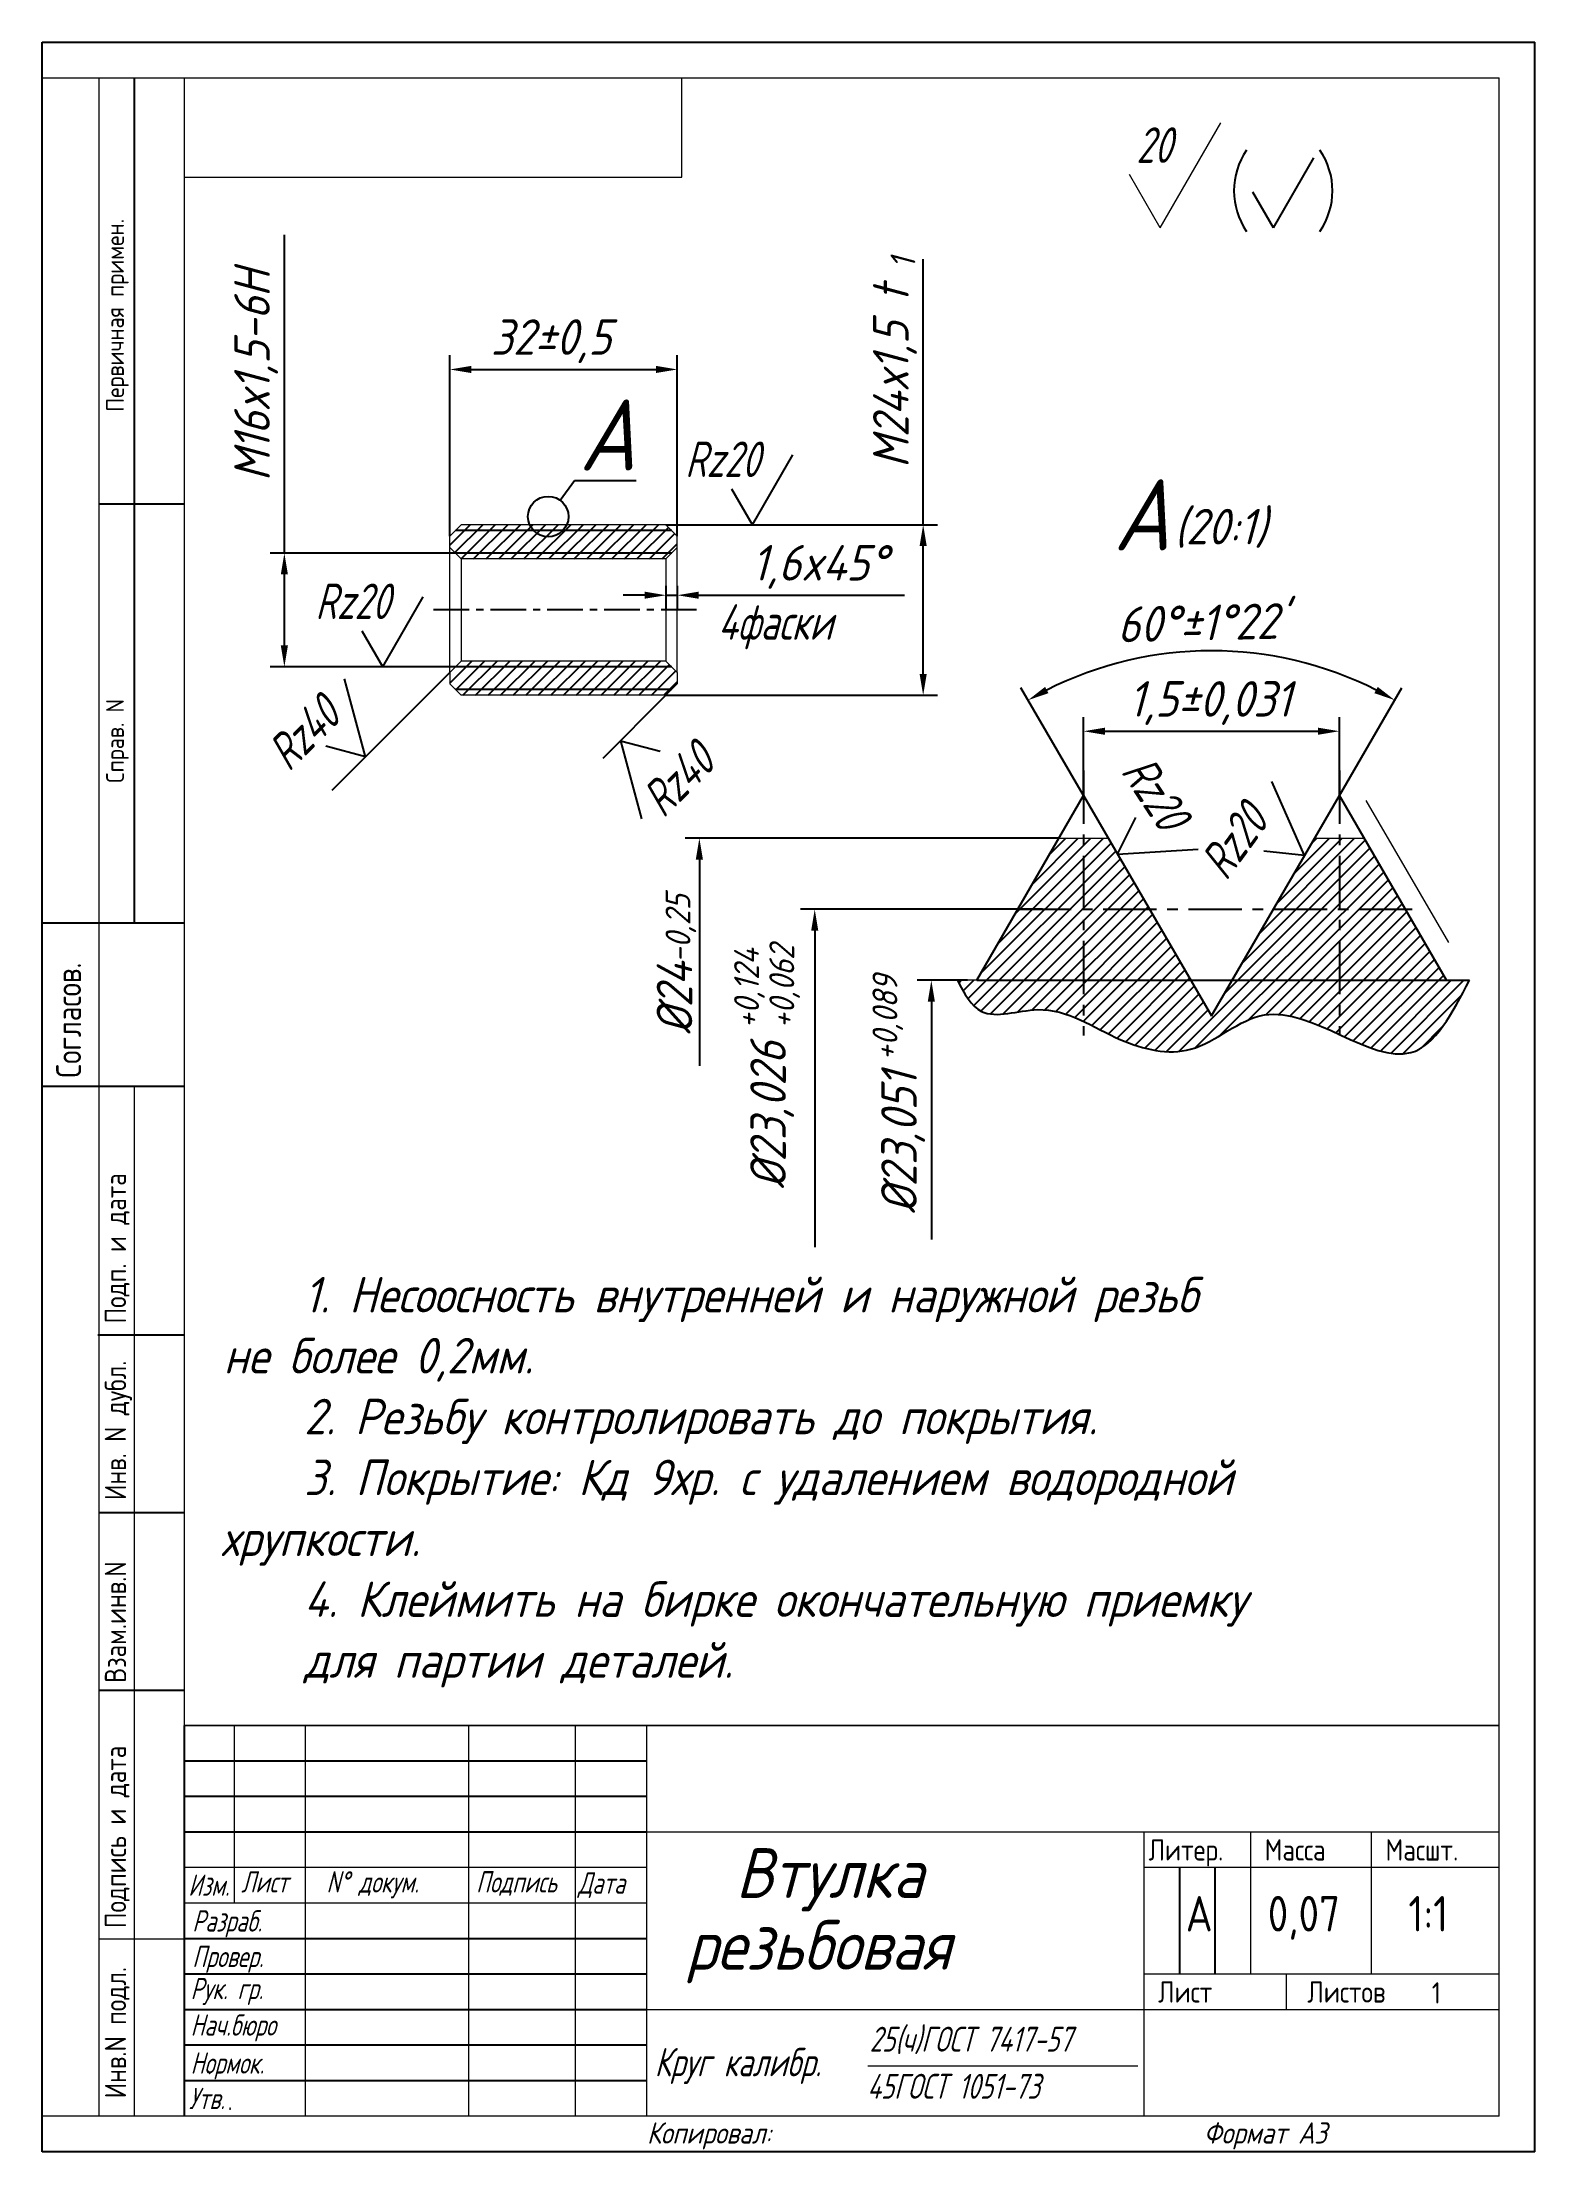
# Model space of a CAD drawing. Extents: x 3367 to 3577, y 316 to 613.
import ezdxf

# ---------------------------------------------------------------- set-up
doc = ezdxf.new("R2010")
doc.units = 0
doc.header["$MEASUREMENT"] = 0
doc.linetypes.add('CENTER', pattern=[2, 1.25, -0.25, 0.25, -0.25])
doc.layers.get('0').update_dxf_attribs({"linetype": 'CONTINUOUS'})
doc.layers.get('DEFPOINTS').update_dxf_attribs({"linetype": 'CONTINUOUS'})
doc.layers.add('TOST', color=110, linetype='CONTINUOUS', lineweight=20)
doc.styles.get("Standard").update_dxf_attribs({"font": 'simplex.shx', "width": 0.85, "oblique": 15, "height": 5})
doc.dimstyles.get("Standard").update_dxf_attribs({"dimtxt": 5, "dimasz": 3, "dimexe": 2, "dimexo": 0, "dimgap": 1, "dimtad": 1, "dimdec": 0, "dimdsep": 46, "dimlunit": 6, "dimtxsty": 'STANDARD', "dimcen": 0.09, "dimclrt": 7, "dimadec": 0, "dimazin": 0, "dimtfac": 1, "dimtdec": 0, "dimtmove": 0, "dimatfit": 3, "dimfxl": 1, "dimtolj": 1, "dimtzin": 0, "dimarcsym": 0})

# ---------------------------------------------------------------- blocks, each defined once
blk = doc.blocks.new('*D36')
at = {"color": 0, "lineweight": -2, "transparency": 16777216}
for p, q in [((3424.53, 543.48), (3424.53, 568.94)), ((3456.53, 543.48), (3456.53, 568.94)), ((3427.53, 566.94), (3453.53, 566.94))]:
    blk.add_line(p, q, dxfattribs=at)
at = {"color": 0, "transparency": 16777216}
for points in [[(3427.53, 567.44), (3427.53, 566.44), (3424.53, 566.94)], [(3453.53, 567.44), (3453.53, 566.44), (3456.53, 566.94)]]:
    blk.add_solid(points, dxfattribs=at)
at = {"layer": 'DEFPOINTS', "color": 0, "transparency": 16777216}
for p in [(3456.53, 566.94), (3424.53, 543.48), (3456.53, 543.48)]:
    blk.add_point(p, dxfattribs=at)
at = {"color": 7, "transparency": 16777216, "insert": (3438.76, 570.92), "char_height": 5, "attachment_point": 5}
blk.add_mtext('\\A1;32%%p0,5', dxfattribs=at)
blk = doc.blocks.new('*D37')
at = {"color": 0, "lineweight": -2, "transparency": 16777216}
for p, q in [((3401.24, 541.08), (3401.24, 585.89)), ((3425.32, 541.08), (3399.24, 541.08)), ((3401.24, 528.08), (3401.24, 538.08)), ((3425.32, 525.08), (3399.24, 525.08))]:
    blk.add_line(p, q, dxfattribs=at)
at = {"color": 0, "transparency": 16777216}
for points in [[(3400.74, 538.08), (3401.74, 538.08), (3401.24, 541.08)], [(3400.74, 528.08), (3401.74, 528.08), (3401.24, 525.08)]]:
    blk.add_solid(points, dxfattribs=at)
at = {"layer": 'DEFPOINTS', "color": 0, "transparency": 16777216}
for p in [(3425.32, 541.08), (3401.24, 525.08), (3425.32, 525.08)]:
    blk.add_point(p, dxfattribs=at)
at = {"color": 7, "transparency": 16777216, "insert": (3397.27, 566.1), "char_height": 5, "attachment_point": 5, "rotation": 90}
blk.add_mtext('\\A1;М16x1,5-6H', dxfattribs=at)
blk = doc.blocks.new('*D38')
at = {"color": 0, "lineweight": -2, "transparency": 16777216}
for p, q in [((3491.12, 545.08), (3491.12, 582.45)), ((3454.93, 545.08), (3493.12, 545.08)), ((3491.12, 524.08), (3491.12, 542.08)), ((3454.93, 521.08), (3493.12, 521.08))]:
    blk.add_line(p, q, dxfattribs=at)
at = {"color": 0, "transparency": 16777216}
for points in [[(3490.62, 542.08), (3491.62, 542.08), (3491.12, 545.08)], [(3490.62, 524.08), (3491.62, 524.08), (3491.12, 521.08)]]:
    blk.add_solid(points, dxfattribs=at)
at = {"layer": 'DEFPOINTS', "color": 0, "transparency": 16777216}
for p in [(3454.93, 545.08), (3454.93, 521.08), (3491.12, 521.08)]:
    blk.add_point(p, dxfattribs=at)
at = {"color": 7, "transparency": 16777216, "insert": (3487.15, 565.93), "char_height": 5, "attachment_point": 5, "rotation": 90}
blk.add_mtext('\\A1;М24x1,5 t', dxfattribs=at)
blk = doc.blocks.new('*D39')
at = {"color": 0, "lineweight": -2, "transparency": 16777216}
for p, q in [((3513.68, 506.94), (3513.68, 518.01)), ((3549.68, 506.94), (3549.68, 518.01)), ((3516.68, 516.01), (3546.68, 516.01))]:
    blk.add_line(p, q, dxfattribs=at)
at = {"color": 0, "transparency": 16777216}
for points in [[(3516.68, 516.51), (3516.68, 515.51), (3513.68, 516.01)], [(3546.68, 516.51), (3546.68, 515.51), (3549.68, 516.01)]]:
    blk.add_solid(points, dxfattribs=at)
at = {"layer": 'DEFPOINTS', "color": 0, "transparency": 16777216}
for p in [(3549.68, 516.01), (3513.68, 506.94), (3549.68, 506.94)]:
    blk.add_point(p, dxfattribs=at)
at = {"color": 7, "transparency": 16777216, "insert": (3531.46, 519.98), "char_height": 5, "attachment_point": 5}
blk.add_mtext('\\A1;1,5%%p0,031', dxfattribs=at)
blk = doc.blocks.new('*D40')
at = {"color": 0, "lineweight": -2, "transparency": 16777216}
for p, q in [((3513.68, 506.94), (3504.87, 522.11)), ((3549.68, 506.94), (3558.48, 522.11))]:
    blk.add_line(p, q, dxfattribs=at)
blk.add_arc((3531.68, 475.94), 51.39, 63.204, 116.796, dxfattribs=at)
at = {"color": 0, "transparency": 16777216}
for points in [[(3508.75, 521.37), (3508.27, 522.25), (3505.87, 520.38)], [(3555.08, 522.25), (3554.6, 521.37), (3557.48, 520.38)]]:
    blk.add_solid(points, dxfattribs=at)
at = {"layer": 'DEFPOINTS', "color": 0, "transparency": 16777216}
for p in [(3540.64, 526.54), (3513.68, 506.94), (3549.68, 506.94), (3531.68, 475.94), (3531.68, 475.94)]:
    blk.add_point(p, dxfattribs=at)
at = {"color": 7, "transparency": 16777216, "insert": (3530.37, 531.29), "char_height": 5, "attachment_point": 5, "rotation": 1.3527}
blk.add_mtext("\\A1;60°%%p1%%d22'", dxfattribs=at)
blk = doc.blocks.new('*D41')
at = {"color": 0, "lineweight": -2, "transparency": 16777216}
for p, q in [((3497.38, 480.94), (3490.27, 480.94)), ((3492.27, 477.94), (3492.27, 444.47))]:
    blk.add_line(p, q, dxfattribs=at)
at = {"color": 0, "transparency": 16777216}
blk.add_solid([(3491.77, 477.94), (3492.77, 477.94), (3492.27, 480.94)], dxfattribs=at)
at = {"layer": 'DEFPOINTS', "color": 0, "transparency": 16777216}
for p in [(3497.38, 480.94), (3492.27, 444.47), (3497.38, 444.47)]:
    blk.add_point(p, dxfattribs=at)
at = {"color": 7, "transparency": 16777216, "insert": (3488.3, 458.08), "char_height": 5, "attachment_point": 5, "rotation": 90}
blk.add_mtext('\\A1;%%c23,051', dxfattribs=at)
blk = doc.blocks.new('_NONE')
at = {"color": 0, "linetype": 'ByBlock'}
blk.add_circle((0, 0), 0.25, dxfattribs=at)
blk = doc.blocks.new('*D42')
at = {"color": 0, "lineweight": -2, "transparency": 16777216}
for p, q in [((3507.92, 490.94), (3473.86, 490.94)), ((3475.86, 487.94), (3475.86, 443.39))]:
    blk.add_line(p, q, dxfattribs=at)
at = {"color": 0, "transparency": 16777216}
blk.add_solid([(3475.36, 487.94), (3476.36, 487.94), (3475.86, 490.94)], dxfattribs=at)
at = {"layer": 'DEFPOINTS', "color": 0, "transparency": 16777216}
for p in [(3507.92, 490.94), (3475.86, 443.39), (3509.59, 443.39)]:
    blk.add_point(p, dxfattribs=at)
at = {"color": 7, "transparency": 16777216, "insert": (3469.88, 461.97), "char_height": 5, "attachment_point": 5, "rotation": 90}
blk.add_mtext('\\A1;%%c23,026', dxfattribs=at)
blk = doc.blocks.new('*D43')
at = {"color": 0, "lineweight": -2, "transparency": 16777216}
for p, q in [((3510.21, 500.94), (3457.63, 500.94)), ((3459.63, 497.94), (3459.63, 468.91))]:
    blk.add_line(p, q, dxfattribs=at)
at = {"color": 0, "transparency": 16777216}
blk.add_solid([(3459.13, 497.94), (3460.13, 497.94), (3459.63, 500.94)], dxfattribs=at)
at = {"layer": 'DEFPOINTS', "color": 0, "transparency": 16777216}
for p in [(3510.21, 500.94), (3459.63, 468.91), (3510.21, 468.91)]:
    blk.add_point(p, dxfattribs=at)
at = {"color": 7, "transparency": 16777216, "insert": (3456.13, 478.42), "char_height": 5, "attachment_point": 5, "rotation": 90}
blk.add_mtext('\\A1;%%c24', dxfattribs=at)
blk = doc.blocks.new('*D44')
at = {"color": 0, "lineweight": -2, "transparency": 16777216}
for p, q in [((3451.93, 535.16), (3448.93, 535.16)), ((3454.93, 536.46), (3454.93, 533.16)), ((3454.93, 535.16), (3456.53, 535.16)), ((3456.53, 536.46), (3456.53, 533.16)), ((3459.53, 535.16), (3488.51, 535.16))]:
    blk.add_line(p, q, dxfattribs=at)
at = {"color": 0, "transparency": 16777216}
for points in [[(3451.93, 535.66), (3451.93, 534.66), (3454.93, 535.16)], [(3459.53, 535.66), (3459.53, 534.66), (3456.53, 535.16)]]:
    blk.add_solid(points, dxfattribs=at)
at = {"layer": 'DEFPOINTS', "color": 0, "transparency": 16777216}
for p in [(3454.93, 536.46), (3456.53, 536.46), (3456.53, 535.16)]:
    blk.add_point(p, dxfattribs=at)
at = {"color": 7, "transparency": 16777216, "insert": (3476.52, 539.14), "char_height": 5, "attachment_point": 5}
blk.add_mtext('\\A1;1,6x45%%d', dxfattribs=at)

msp = doc.modelspace()

# ---------------------------------------------------------------- hatches: boundary and pattern name
h = msp.add_hatch()
h.set_pattern_fill('ANSI31', scale=10, style=0)
h.set_pattern_definition([(45, (2457.6243, 316.0151), (-0.8838835, 0.8838835), [])])
h.paths.add_polyline_path([(3454.93, 540.26), (3455.74, 541.08), (3425.32, 541.08), (3426.13, 540.26)])
h.paths.add_polyline_path([(3456.53, 541.86), (3456.53, 543.48), (3455.74, 544.26), (3425.32, 544.26), (3424.53, 543.48), (3424.53, 541.86), (3425.32, 541.08), (3455.74, 541.08)])
h.paths.add_polyline_path([(3455.74, 544.26), (3454.93, 545.08), (3426.13, 545.08), (3425.32, 544.26)])
h.paths.add_polyline_path([(3455.74, 525.08), (3454.93, 525.89), (3426.13, 525.89), (3425.32, 525.08)])
h.paths.add_polyline_path([(3456.53, 522.68), (3456.53, 524.29), (3455.74, 525.08), (3425.32, 525.08), (3424.53, 524.29), (3424.53, 522.68), (3425.32, 521.89), (3455.74, 521.89)])
h.paths.add_polyline_path([(3454.93, 521.08), (3455.74, 521.89), (3425.32, 521.89), (3426.13, 521.08)])
h = msp.add_hatch()
h.set_pattern_fill('ANSI31', scale=10, style=0)
h.set_pattern_definition([(45, (2474.1677, 310.6978), (-0.8838835, 0.8838835), [])])
edge = h.paths.add_edge_path()
edge.add_line((3513.68, 480.94), (3498.67, 480.94))
edge.add_line((3498.67, 480.94), (3495.93, 480.94))
edge.add_spline(control_points=[(3495.93, 480.94), (3496.9, 479.12), (3499.24, 474.7), (3507.12, 477.74), (3511.62, 476.14), (3513.68, 475.17)], knot_values=[0, 0, 0, 0, 5.536349, 13.41002, 20.185204, 20.185204, 20.185204, 20.185204], degree=3, periodic=0)
edge.add_line((3513.68, 475.17), (3513.68, 480.94))
edge = h.paths.add_edge_path()
edge.add_line((3528.77, 480.94), (3513.68, 480.94))
edge.add_line((3513.68, 480.94), (3513.68, 475.17))
edge.add_spline(control_points=[(3513.68, 475.17), (3515.41, 474.35), (3520.08, 471.67), (3529.67, 469.44), (3538.4, 478.44), (3546.13, 474.97), (3549.68, 473.33)], knot_values=[20.185204, 20.185204, 20.185204, 20.185204, 25.894602, 35.791675, 47.274066, 57.711964, 57.711964, 57.711964, 57.711964], degree=3, periodic=0)
edge.add_line((3549.68, 473.33), (3549.68, 480.94))
edge.add_line((3549.68, 480.94), (3534.58, 480.94))
edge.add_line((3534.58, 480.94), (3531.68, 475.94))
edge.add_line((3531.68, 475.94), (3528.77, 480.94))
edge = h.paths.add_edge_path()
edge.add_spline(control_points=[(3549.68, 473.33), (3553.36, 471.63), (3561.19, 467.92), (3565.58, 476.34), (3567.98, 480.94)], knot_values=[57.711964, 57.711964, 57.711964, 57.711964, 68.534384, 81.630783, 81.630783, 81.630783, 81.630783], degree=3, periodic=0)
edge.add_line((3567.98, 480.94), (3564.77, 480.94))
edge.add_line((3564.77, 480.94), (3549.68, 480.94))
edge.add_line((3549.68, 480.94), (3549.68, 473.33))
h.paths.add_polyline_path([(3558.97, 490.94), (3549.68, 490.94), (3549.68, 480.94), (3564.77, 480.94)])
h.paths.add_polyline_path([(3549.68, 490.94), (3540.39, 490.94), (3534.58, 480.94), (3549.68, 480.94)])
h.paths.add_polyline_path([(3549.68, 500.94), (3546.19, 500.94), (3540.39, 490.94), (3549.68, 490.94)])
h.paths.add_polyline_path([(3553.16, 500.94), (3549.68, 500.94), (3549.68, 490.94), (3558.97, 490.94)])
h.paths.add_polyline_path([(3517.16, 500.94), (3513.68, 500.94), (3513.68, 490.94), (3522.97, 490.94)])
h.paths.add_polyline_path([(3513.68, 500.94), (3510.21, 500.94), (3504.44, 490.94), (3513.68, 490.94)])
h.paths.add_polyline_path([(3513.68, 490.94), (3504.44, 490.94), (3498.67, 480.94), (3513.68, 480.94)])
h.paths.add_polyline_path([(3522.97, 490.94), (3513.68, 490.94), (3513.68, 480.94), (3528.77, 480.94)])

# ---------------------------------------------------------------- linework, layer by layer
at = {"color": 7}
for p, q in [((3367.17, 613.02), (3577.17, 613.02)), ((3367.17, 316.02), (3367.17, 613.02)), ((3577.17, 316.02), (3577.17, 613.02)), ((3380.17, 489.02), (3380.17, 608.02)), ((3540.39, 586.9), (3546.08, 596.75)), ((3540.39, 586.9), (3537.51, 591.9)), ((3467.11, 545.08), (3472.8, 554.93)), ((3440.03, 548.53), (3442.07, 551.29)), ((3442.07, 551.29), (3450.73, 551.29)), ((3467.11, 545.08), (3464.22, 550.08)), ((3375.17, 548.02), (3387.17, 548.02)), ((3455.74, 544.26), (3425.32, 544.26)), ((3455.74, 541.08), (3425.32, 541.08)), ((3415.08, 525.08), (3420.77, 534.93)), ((3415.08, 525.08), (3412.19, 530.08)), ((3424.53, 524.29), (3407.91, 507.66)), ((3412.64, 512.4), (3409.7, 523.39)), ((3455.74, 525.08), (3425.32, 525.08)), ((3455.74, 521.89), (3425.32, 521.89)), ((3454.93, 521.08), (3446.03, 512.17)), ((3412.64, 512.4), (3407.07, 513.89)), ((3448.53, 514.68), (3454.11, 513.19)), ((3448.53, 514.68), (3451.48, 503.69)), ((3544.78, 498.51), (3540.17, 508.91)), ((3498.67, 480.94), (3513.68, 506.94)), ((3513.68, 506.94), (3531.68, 475.94)), ((3531.68, 475.94), (3549.68, 506.94)), ((3564.77, 480.94), (3549.68, 506.94)), ((3518.45, 498.72), (3521.04, 503.88)), ((3518.45, 498.72), (3529.81, 499.39)), ((3544.78, 498.51), (3539.04, 499.12)), ((3367.17, 489.02), (3387.17, 489.02)), ((3498.67, 480.94), (3567.98, 480.94)), ((3367.17, 466.02), (3387.17, 466.02)), ((3374.98, 431.02), (3387.17, 431.02)), ((3375.17, 406.02), (3387.17, 406.02)), ((3375.17, 381.02), (3387.17, 381.02)), ((3387.17, 321.02), (3387.17, 376.02)), ((3452.17, 371.02), (3387.17, 371.02)), ((3452.17, 366.02), (3387.17, 366.02)), ((3452.17, 361.02), (3387.17, 361.02)), ((3527.17, 356.02), (3527.17, 341.02)), ((3532.17, 356.02), (3532.17, 341.02)), ((3452.17, 346.02), (3387.17, 346.02)), ((3452.17, 341.02), (3387.17, 341.02)), ((3452.17, 336.02), (3387.17, 336.02)), ((3452.17, 331.02), (3387.17, 331.02)), ((3452.17, 326.02), (3387.17, 326.02)), ((3577.17, 316.02), (3367.17, 316.02))]:
    msp.add_line(p, q, dxfattribs=at)
at = {"color": 7, "linetype": 'CENTER', "ltscale": 4}
msp.add_line((3459.24, 533.08), (3421.88, 533.08), dxfattribs=at)
at = {"color": 7, "linetype": 'CENTER', "ltscale": 6}
for p, q in [((3513.68, 510.48), (3513.68, 473.15)), ((3549.68, 510.48), (3549.68, 473.15)), ((3504.44, 490.94), (3559.99, 490.94))]:
    msp.add_line(p, q, dxfattribs=at)
at = {"color": 7}
msp.add_circle((3438.36, 546.22), 2.85, dxfattribs=at)
for centre, start, end in [((3544.93, 592.1), 145.452, 214.548), ((3538.63, 592.1), 325.452, 34.548)]:
    msp.add_arc(centre, 10.08, start, end, dxfattribs=at)
msp.add_open_spline([(3495.93, 480.94), (3496.9, 479.12), (3499.24, 474.7), (3509.34, 478.61), (3517.68, 472.22), (3529.67, 469.44), (3541.37, 481.5), (3559.28, 464.25), (3565.58, 476.34), (3567.98, 480.94)], degree=3, knots=[0, 0, 0, 0, 5.536349, 13.41002, 25.894602, 35.791675, 47.274066, 68.534384, 81.630783, 81.630783, 81.630783, 81.630783], dxfattribs=at)
at = {"layer": 'TOST', "color": 7}
for p, q in [((3367.17, 608.02), (3572.17, 608.02)), ((3375.17, 321.02), (3375.17, 608.02)), ((3387.17, 321.02), (3387.17, 608.02)), ((3457.17, 594.02), (3457.17, 608.02)), ((3572.17, 321.02), (3572.17, 608.02)), ((3524.47, 586.9), (3533.01, 601.68)), ((3387.17, 594.02), (3457.17, 594.02)), ((3524.47, 586.9), (3520.14, 594.4)), ((3424.53, 543.48), (3426.13, 545.08)), ((3454.93, 545.08), (3426.13, 545.08)), ((3454.93, 545.08), (3456.53, 543.48)), ((3424.53, 524.29), (3424.53, 543.48)), ((3426.13, 540.26), (3424.53, 541.86)), ((3456.53, 541.86), (3454.93, 540.26)), ((3456.53, 524.29), (3456.53, 543.48)), ((3454.93, 540.26), (3426.13, 540.26)), ((3426.13, 540.26), (3426.13, 525.89)), ((3454.93, 540.26), (3454.93, 525.89)), ((3426.13, 525.89), (3424.53, 524.29)), ((3454.93, 525.89), (3426.13, 525.89)), ((3456.53, 524.29), (3454.93, 525.89)), ((3424.53, 524.29), (3424.53, 522.68)), ((3456.53, 524.29), (3456.53, 522.68)), ((3424.53, 522.68), (3426.13, 521.08)), ((3454.93, 521.08), (3426.13, 521.08)), ((3454.93, 521.08), (3456.53, 522.68)), ((3565.09, 486.26), (3553.47, 506.26)), ((3498.67, 480.94), (3510.21, 500.94)), ((3510.21, 500.94), (3517.16, 500.94)), ((3528.77, 480.94), (3517.16, 500.94)), ((3534.58, 480.94), (3546.19, 500.94)), ((3546.19, 500.94), (3553.16, 500.94)), ((3498.67, 480.94), (3495.93, 480.94)), ((3528.77, 480.94), (3534.58, 480.94)), ((3551.12, 480.94), (3547.92, 480.94)), ((3380.17, 321.02), (3380.17, 466.02)), ((3387.17, 376.02), (3572.17, 376.02)), ((3572.17, 376.02), (3387.17, 376.02)), ((3387.17, 376.02), (3387.17, 321.02)), ((3394.17, 376.02), (3394.17, 351.02)), ((3404.17, 376.02), (3404.17, 321.02)), ((3427.17, 376.02), (3427.17, 321.02)), ((3442.17, 376.02), (3442.17, 321.02)), ((3452.17, 376.02), (3452.17, 321.02)), ((3572.17, 361.02), (3452.17, 361.02)), ((3522.17, 361.02), (3522.17, 321.02)), ((3537.17, 361.02), (3537.17, 341.02)), ((3554.17, 361.02), (3554.17, 341.02)), ((3452.17, 356.02), (3387.17, 356.02)), ((3572.17, 356.02), (3522.17, 356.02)), ((3452.17, 351.02), (3387.17, 351.02)), ((3375.17, 346.02), (3387.17, 346.02)), ((3572.17, 341.02), (3522.17, 341.02)), ((3542.17, 341.02), (3542.17, 336.02)), ((3572.17, 336.02), (3452.17, 336.02)), ((3483.34, 328.1), (3521.3, 328.1)), ((3572.17, 321.02), (3367.17, 321.02))]:
    msp.add_line(p, q, dxfattribs=at)

# ---------------------------------------------------------------- texts
at = {"color": 7}
for s, height, width, p in [('Первичная примен.', 2.5, 0.85, (3378.67, 560.99)), ('Справ. N', 2.5, 0.85, (3378.67, 508.73)), ('Согласов.', 3.5, 0.8, (3372.64, 467.23)), ('Подп. и дата', 3, 0.8, (3378.98, 432.62)), ('Инв. N дубл.', 3, 0.8, (3378.98, 407.77)), ('Взам.инв.N', 3, 0.8, (3378.98, 382.04)), ('Подпись и дата', 3, 0.8, (3378.98, 347.5)), ('Инв.N подл.', 3, 0.8, (3378.98, 323.54))]:
    msp.add_text(s, height=height, rotation=90, dxfattribs=dict(at, width=width)).set_placement(p)
at = {"color": 7, "oblique": 15, "width": 0.7}
for s, p in [('Изм.', (3387.72, 352.06)), ('Лист', (3395.17, 352.52)), ('N%%d докум.', (3407.17, 352.52)), ('Подпись', (3428.22, 352.52)), ('Дата', (3442.57, 352.36)), ('Разраб.', (3388.29, 347.02)), ('Провер.', (3388.29, 342.02)), ('Рук. гр.', (3388.05, 337.5)), ('Нач.бюро', (3388.05, 332.37)), ('Нормок.', (3388.05, 327.02)), ('Утв.', (3387.82, 322.02))]:
    msp.add_text(s, height=3, dxfattribs=at).set_placement(p)
at = {"color": 7, "width": 0.7}
for p in [(3390.41, 326.92), (3393.28, 321.87)]:
    msp.add_text('.', height=3, dxfattribs=at).set_placement(p)
at = {"layer": 'TOST', "color": 7, "oblique": 15}
for s, height, width, p in [('20', 5, 0.7, (3521.11, 596.03)), ('А', 10, 0.85, (3442.71, 552.72)), ('A', 10, 0.85, (3517.88, 541.47)), ('(20:1)', 5, 0.85, (3526.44, 542.32)), ('1. Несоосность внутренней и наружной резьб', 5, 0.85, (3404.03, 434.18)), ('не более 0,2мм.', 5, 0.85, (3392.71, 425.6)), ('2. Резьбу контролировать до покрытия.', 5, 0.85, (3404.03, 417.03)), ('3. Покрытие: Кд 9хр. с удалением водородной', 5, 0.85, (3404.03, 408.46)), ('хрупкости.', 5, 0.85, (3392.36, 399.89)), ('4. Клеймить на бирке окончательную приемку', 5, 0.85, (3404.03, 391.32)), ('для партии деталей.', 5, 0.85, (3404.03, 382.75)), ('Втулка', 7, 0.85, (3464.75, 351.76)), ('резьбовая', 7, 0.85, (3457.76, 341.64)), ('25(ч)ГОСТ 7417-57', 3.5, 0.7, (3483.58, 330.12)), ('Круг калибр.', 4, 0.7, (3453.34, 326.65)), ('45ГОСТ 1051-73', 3.5, 0.7, (3483.25, 323.49)), ('Копировал:', 3, 0.81, (3452.26, 317.17)), ('Формат А3', 3, 0.81, (3530.58, 317.17))]:
    msp.add_text(s, height=height, dxfattribs=dict(at, width=width)).set_placement(p)
for s, height, rotation, width, p in [('1', 3.5, 90, 0.85, (3490.03, 581.12)), ('Rz20', 5, 360, 0.7, (3457.62, 551.8)), ('Rz20', 5, 360, 0.7, (3405.59, 531.8)), ('4фаски', 5, 360, 0.7, (3462.24, 528.89)), ('Rz40', 5, 45, 0.7, (3401.9, 510.19)), ('Rz40', 5, 45, 0.7, (3454.58, 503.65)), ('Rz20', 5, 303.3636, 0.7, (3518.85, 510.34)), ('Rz20', 5, 53.8785, 0.7, (3533.76, 494.81)), ('-0,25', 3.5, 90, 0.85, (3458.37, 483.39)), ('+0,124', 3.5, 90, 0.85, (3468.02, 474.15)), ('+0,062', 3.5, 90, 0.85, (3472.98, 474.15)), ('+0,089', 3.5, 90, 0.85, (3487.49, 469.63))]:
    msp.add_text(s, height=height, rotation=rotation, dxfattribs=dict(at, width=width)).set_placement(p)
at = {"layer": 'TOST', "color": 7, "width": 0.81}
for s, height, p in [('Литер.', 3, (3522.83, 357.02)), ('Масса', 3, (3539.17, 357.02)), ('Масшт.', 3, (3556.17, 357.02)), ('А', 5, (3528.06, 347.03)), ('0,07', 5, (3539.6, 347.03)), ('1:1', 5, (3559.39, 347.03)), ('Лист', 3, (3524.17, 337.02)), ('Листов', 3, (3545.17, 337.02)), ('1', 3, (3562.69, 336.89))]:
    msp.add_text(s, height=height, dxfattribs=at).set_placement(p)

# ---------------------------------------------------------------- dimensions: what is measured, and where the dimension line sits
at = {"color": 7}
for base, p1, p2, text, picture, middle in [((3401.24, 525.08), (3425.32, 541.08), (3425.32, 525.08), 'М<>x1,5-6H', '*D37', (3401.24, 566.1)), ((3491.12, 521.08), (3454.93, 545.08), (3454.93, 521.08), 'М<>x1,5 t', '*D38', (3491.12, 565.93))]:
    dim = msp.add_linear_dim(base=base, p1=p1, p2=p2, angle=90, text=text, dimstyle='STANDARD', dxfattribs=at)
    dim.commit()
    dim.dimension.update_dxf_attribs({"geometry": picture, "text_midpoint": middle, "dimtype": 160})
dim = msp.add_linear_dim(base=(3456.53, 566.94), p1=(3424.53, 543.48), p2=(3456.53, 543.48), text='<>%%p0,5', dimstyle='STANDARD', dxfattribs=at)
dim.commit()
dim.dimension.update_dxf_attribs({"geometry": '*D36', "text_midpoint": (3438.76, 566.94), "dimtype": 160})
for base, p1, p2, text, override, picture, middle in [((3456.53, 535.16), (3454.93, 536.46), (3456.53, 536.46), '<>x45%%d', {"dimdec": 1}, '*D44', (3476.52, 535.16)), ((3549.68, 516.01), (3513.68, 506.94), (3549.68, 506.94), '1,5%%p0,031', {"dimdec": 1, "dimlfac": 0.05}, '*D39', (3531.46, 516.01))]:
    dim = msp.add_linear_dim(base=base, p1=p1, p2=p2, text=text, dimstyle='STANDARD', override=override, dxfattribs=at)
    dim.commit()
    dim.dimension.update_dxf_attribs({"geometry": picture, "text_midpoint": middle, "dimtype": 160})
dim = msp.add_angular_dim_2l(base=(3540.64, 526.54), line1=((3531.68, 475.94), (3549.68, 506.94)), line2=((3513.68, 506.94), (3531.68, 475.94)), text="<>%%p1%%d22'", dimstyle='STANDARD', override={"dimazin": 2}, dxfattribs=at)
dim.commit()
dim.dimension.update_dxf_attribs({"geometry": '*D40', "text_midpoint": (3530.46, 527.32), "dimtype": 162})
for base, p1, p2, text, override, picture, middle in [((3459.63, 468.91), (3510.21, 500.94), (3510.21, 468.91), '%%c24', {"dimblk2": 'NONE', "dimsah": 1, "dimse2": 1}, '*D43', (3459.63, 478.42)), ((3475.86, 443.39), (3507.92, 490.94), (3509.59, 443.39), '%%c23,026', {"dimgap": 3, "dimblk2": 'NONE', "dimsah": 1, "dimse2": 1}, '*D42', (3475.86, 461.97)), ((3492.27, 444.47), (3497.38, 480.94), (3497.38, 444.47), '%%c23,051', {"dimblk2": 'NONE', "dimsah": 1, "dimse2": 1}, '*D41', (3492.27, 458.08))]:
    dim = msp.add_linear_dim(base=base, p1=p1, p2=p2, angle=90, text=text, dimstyle='STANDARD', override=override, dxfattribs=at)
    dim.commit()
    dim.dimension.update_dxf_attribs({"geometry": picture, "text_midpoint": middle, "dimtype": 160})

doc.saveas('drawing.dxf')
